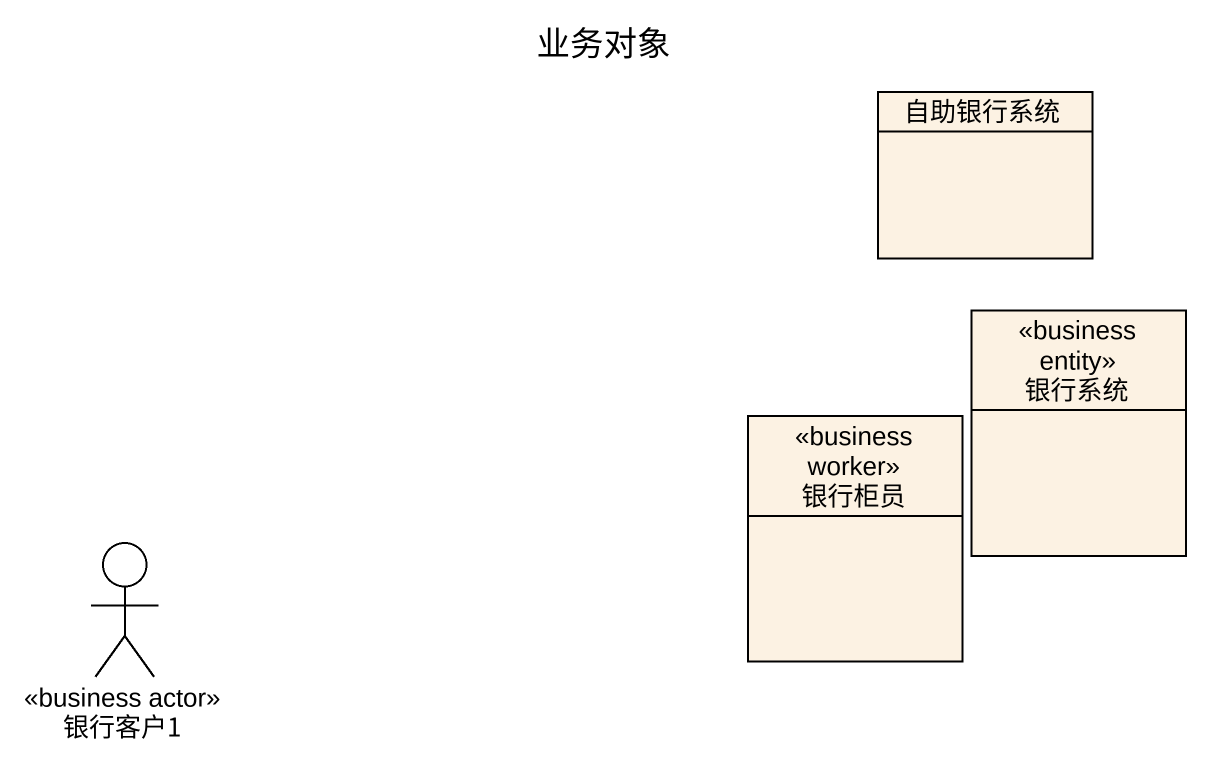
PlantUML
@startuml
title 业务对象
allowmixing
hide circle
hide empty members
class 自助银行系统
class 银行系统 <<business entity>>
class 银行柜员 <<business worker>>
actor 银行客户1 <<business actor>>
@enduml
